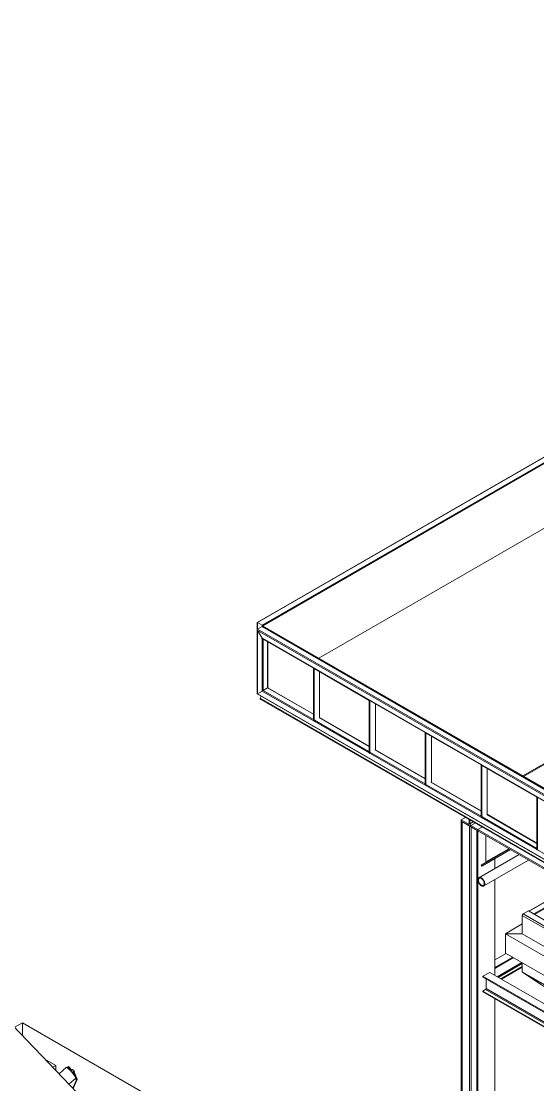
# Model space of a CAD drawing. Header units: millimetres. Extents: x 26816 to 90584, y 11074 to 56542.
# Drawn here: x 65639 to 68905, y 23793 to 30522 of the extents above; entities that cross this region are included whole.
import ezdxf

# ---------------------------------------------------------------- set-up
doc = ezdxf.new("R2010")
doc.units = ezdxf.units.MM
doc.layers.add('MAU_XAM', color=8, linetype='Continuous')
doc.layers.add('MAU_XANH', color=5, linetype='Continuous')

msp = doc.modelspace()

# ---------------------------------------------------------------- linework, layer by layer
at = {"layer": 'MAU_XAM', "linetype": 'Continuous', "lineweight": 0}
for p, q in [((65646, 24184.9), (65596.4, 24156.3)), ((67346.2, 23203.5), (65646, 24184.9)), ((65646, 24104.5), (65646, 24184.9)), ((65858.2, 23915.5), (65788.6, 23955.7)), ((65858.2, 23915.5), (65838.2, 23903.9)), ((65858.3, 23915.4), (65838.3, 23903.8)), ((65858.2, 23915.5), (65858.3, 23915.4)), ((65858.3, 23883), (65858.3, 23915.4))]:
    msp.add_line(p, q, dxfattribs=at)
at = {"layer": 'MAU_XANH', "linetype": 'Continuous', "lineweight": 0}
for p, q in [((50120.9, 40310.3), (67229.5, 22451.6)), ((75894.3, 31776.4), (67131.9, 26718)), ((75897.8, 31776.7), (67133.4, 26717.2)), ((75926.1, 31760.4), (67161.7, 26700.8)), ((67165.2, 26698.8), (75929.6, 31758.4)), ((67168.1, 26697.2), (75932.5, 31756.7)), ((67520.3, 26492.2), (69331, 27537.6)), ((67520.4, 26492.1), (69331, 27537.4)), ((67131.9, 26718), (67131.9, 26672.3)), ((67133.4, 26717.2), (67161.7, 26700.8)), ((67133.4, 26717.2), (67133.4, 26675.5)), ((67131.9, 26672.3), (67131.9, 26266.4)), ((67161.7, 26691.8), (67133.4, 26675.5)), ((69246.4, 25455.7), (67133.4, 26675.5)), ((69241.4, 25450.5), (67133.4, 26667.4)), ((67133.4, 26667.4), (67161.7, 26618.4)), ((67133.4, 26667.4), (67133.4, 26267.2)), ((67161.7, 26700.8), (67161.7, 26691.8)), ((69274.7, 25472.1), (67161.7, 26691.8)), ((67163.5, 26696.3), (67163.5, 26692.1)), ((67165.2, 26698.8), (67168.1, 26697.2)), ((67168.1, 26695.5), (67165.2, 26693.9)), ((69278.2, 25474.1), (67165.2, 26693.9)), ((67165.2, 26693.9), (67165.2, 26691.5)), ((69276.7, 25472.6), (67165.2, 26691.5)), ((67168.1, 26697.2), (67168.1, 26695.5)), ((69281, 25475.7), (67168.1, 26695.5)), ((69229.7, 25424.6), (67161.7, 26618.4)), ((67161.7, 26618.4), (67161.7, 26283.6)), ((67165.2, 26614.6), (67486.4, 26429.2)), ((67168.8, 26612.6), (67168.8, 26287.7)), ((67197, 26596.3), (67197, 26304)), ((67198.5, 26304.8), (67198.5, 26595.4)), ((68811, 25747.1), (70267, 26587.6)), ((67486.4, 26430.9), (67490.7, 26428.4)), ((67486.4, 26096.1), (67486.4, 26430.9)), ((67490.7, 26093.7), (67490.7, 26428.4)), ((67491.7, 26426.2), (67840, 26225.1)), ((67526, 26406.3), (67526, 26115.8)), ((67131.9, 26266.4), (69594.9, 24844.6)), ((67161.7, 26283.6), (67133.4, 26267.2)), ((67133.4, 26267.2), (69587.8, 24850.3)), ((67149.5, 26239.8), (67156.3, 26252.3)), ((67161.7, 26283.6), (69519.6, 24922.4)), ((67197, 26304), (67168.8, 26287.7)), ((67168.8, 26287.7), (67486.4, 26104.3)), ((67197, 26304), (67486.4, 26136.9)), ((67486.4, 26138.6), (67198.5, 26304.8)), ((67149.5, 26239.8), (69610.2, 24819.2)), ((67154.8, 26231.2), (69605.1, 24816.6)), ((67840, 26226.8), (67844.2, 26224.3)), ((67840, 25892), (67840, 26226.8)), ((67844.2, 25889.6), (67844.2, 26224.3)), ((67845.3, 26222), (68193.6, 26021)), ((67879.6, 26202.2), (67879.6, 25911.7)), ((67522.5, 26116.1), (67840, 25932.8)), ((67840, 25934.5), (67525, 26116.4)), ((67490.7, 26093.7), (67486.4, 26096.1)), ((67494.2, 26099.8), (67840, 25900.2)), ((68815.4, 25744.5), (69414.5, 26090.4)), ((68193.6, 26022.7), (68197.8, 26020.2)), ((68193.6, 25687.9), (68193.6, 26022.7)), ((68197.8, 25685.5), (68197.8, 26020.2)), ((68198.8, 26017.9), (68547.1, 25816.9)), ((68233.1, 25998.1), (68233.1, 25707.6)), ((67876.1, 25912), (68193.6, 25728.7)), ((68193.6, 25730.4), (67878.6, 25912.3)), ((67844.2, 25889.6), (67840, 25892)), ((67847.8, 25895.7), (68193.6, 25696.1)), ((68547.1, 25818.6), (68551.3, 25816.1)), ((68547.1, 25483.8), (68547.1, 25818.6)), ((68551.3, 25481.4), (68551.3, 25816.1)), ((68552.4, 25813.8), (68900.7, 25612.8)), ((68586.7, 25794), (68586.7, 25503.5)), ((68229.6, 25707.9), (68547.1, 25524.6)), ((68547.1, 25526.3), (68232.1, 25708.2)), ((68197.8, 25685.5), (68193.6, 25687.9)), ((68201.3, 25691.6), (68547.1, 25492)), ((68900.7, 25614.5), (68904.9, 25612)), ((68900.7, 25279.7), (68900.7, 25614.5)), ((68904.9, 25277.3), (68904.9, 25612)), ((68900.7, 25322.2), (68585.7, 25504.1)), ((68421.4, 25469.1), (68448.2, 25484.6)), ((68466.3, 25443.2), (68421.4, 25469.1)), ((68421.4, 25469.1), (68421.4, 25461)), ((68421.4, 25461), (68527.5, 25399.7)), ((68428.5, 25456.9), (68421.4, 25461)), ((68421.4, 23501.3), (68421.4, 25461)), ((68428.5, 23497.2), (68428.5, 25456.9)), ((68466.3, 25443.2), (68472, 25446.5)), ((68472, 25470.8), (68472, 25446.5)), ((68476.9, 25443.6), (68476.9, 25467.9)), ((68476.9, 25443.6), (68498, 25455.8)), ((68482.6, 25433.8), (68509.3, 25449.2)), ((68551.3, 25481.4), (68547.1, 25483.8)), ((68554.9, 25487.5), (68900.7, 25287.9)), ((68583.2, 25503.8), (68900.7, 25320.5)), ((68473.4, 23523.1), (68473.4, 25431)), ((68527.5, 25407.9), (68482.6, 25433.8)), ((68484.7, 23523.1), (68484.7, 25424.4)), ((68527.5, 25399.7), (68520.4, 25403.8)), ((68520.4, 23444.1), (68520.4, 25403.8)), ((68527.5, 25407.9), (68554.2, 25423.3)), ((69871, 24632.3), (68527.5, 25407.9)), ((68527.5, 25399.7), (68527.5, 25407.9)), ((69871, 24624.1), (68527.5, 25399.7)), ((68527.5, 23440), (68527.5, 25399.7)), ((68578.1, 25370.5), (68578.1, 25202.6)), ((68787.4, 25249.7), (68533.8, 25103.3)), ((68548.4, 25183.1), (68725.5, 25285.4)), ((68552.4, 25176.2), (68733.5, 25280.8)), ((68578.1, 25202.6), (68723.5, 25286.6)), ((68580.7, 25192.5), (68733.5, 25280.8)), ((68904.9, 25277.3), (68900.7, 25279.7)), ((68552.4, 25176.2), (68548.4, 25183.1)), ((68580.7, 25192.5), (68552.4, 25176.2)), ((68563.9, 25051), (68847.7, 25214.9)), ((68633.6, 25160.9), (68633.6, 25223.1)), ((68633.6, 24485.2), (68633.6, 25091.2)), ((69128, 25053.1), (68848.6, 24891.8)), ((69130, 25051.9), (68851.4, 24891)), ((69160.5, 25034.3), (68881.8, 24873.5)), ((69164, 25032.3), (68884.6, 24871)), ((68807.5, 24748.9), (68807.5, 24864.9)), ((69871, 24250.9), (68807.5, 24864.9)), ((68812.5, 24873.5), (68846.4, 24893.1)), ((69871, 24262.4), (68812.5, 24873.5)), ((69871, 24301.6), (68846.4, 24893.1)), ((68851.4, 24891), (68881.8, 24873.5)), ((68851.4, 24890.2), (68851.4, 24891)), ((68881.8, 24872.6), (68881.8, 24873.5)), ((68701.5, 24748.9), (68807.5, 24810.2)), ((69871, 24073.8), (68701.5, 24748.9)), ((68701.5, 24748.9), (68807.5, 24748.9)), ((68701.5, 24626.5), (68701.5, 24748.9)), ((69871, 24135), (68807.5, 24748.9)), ((68633.6, 24583.2), (68705, 24624.4)), ((68633.6, 24534.2), (68747.4, 24599.9)), ((68633.6, 24529.3), (68751.7, 24597.5)), ((68648.4, 24476.6), (68804.7, 24566.8)), ((69871, 23951.3), (68701.5, 24626.5)), ((68807.5, 24507), (68807.5, 24565.2)), ((68559.3, 24479.1), (68601.8, 24503.6)), ((69871, 23770.8), (68601.8, 24503.6)), ((68655.5, 24472.5), (68807.5, 24560.3)), ((68671.8, 24463.2), (68807.5, 24541.5)), ((68676, 24460.7), (68807.5, 24536.6)), ((69311.8, 24215.8), (68807.5, 24507)), ((69309.8, 24214.6), (68809.6, 24503.4)), ((68810.9, 24502.6), (69276.8, 24195.6)), ((69871, 23721.9), (68559.3, 24479.1)), ((68559.3, 24474.2), (68559.3, 24479.1)), ((69871, 23717), (68559.3, 24474.2)), ((68579.1, 24401.5), (68579.1, 24462.8)), ((68559.3, 24386), (68575.6, 24395.4)), ((69871, 23628.8), (68559.3, 24386)), ((68559.3, 24381.1), (68559.3, 24386)), ((69871, 23623.9), (68559.3, 24381.1)), ((69871, 23647.6), (68575.6, 24395.4)), ((69871, 23655.7), (68579.1, 24401.5)), ((68633.6, 23501.3), (68633.6, 24338.2)), ((65924.3, 23903.2), (65877.9, 23862.4)), ((65933.5, 23905.1), (65937.2, 23908.4)), ((65933.5, 23905.1), (65937.7, 23894.3)), ((65953.2, 23884.6), (65933.5, 23905.1)), ((65956.9, 23887.9), (65937.2, 23908.4)), ((65962.3, 23890), (65958.6, 23886.8)), ((65940.3, 23797.4), (65983.7, 23835.6)), ((65953.2, 23884.6), (65956.9, 23887.9)), ((65954.9, 23880.1), (65953.2, 23884.6)), ((65953.5, 23878.8), (65960.9, 23885.3)), ((65958.7, 23883.3), (65956.9, 23887.9)), ((65965, 23870.3), (65962.8, 23868.3)), ((65963, 23874.3), (65966.7, 23877.6)), ((65972.9, 23864.1), (65963, 23874.3)), ((65963, 23874.3), (65964.1, 23871.6)), ((65963.2, 23867.7), (65965, 23869.3)), ((65964.8, 23869.8), (65965.7, 23867.4)), ((65988.3, 23823.9), (65965.3, 23771.3)), ((65976.6, 23867.3), (65966.7, 23877.6)), ((65991.9, 23826), (65967.1, 23769.4)), ((65970.3, 23874.9), (65969.8, 23874.5)), ((65970.3, 23874.9), (65969.9, 23874.3)), ((65972.1, 23872), (65975.5, 23875)), ((65972.9, 23864.1), (65976.6, 23867.3)), ((65972.9, 23864.1), (65980.6, 23844.2)), ((65976.6, 23867.3), (65992.1, 23827.4)), ((65980.1, 23832.5), (65988.3, 23823.9)), ((65988.4, 23824.2), (65980.3, 23832.6)), ((65983.9, 23835.8), (65988.4, 23824.2)), ((65988.3, 23823.9), (65991.9, 23826)), ((65988.4, 23824.2), (65992.1, 23827.4))]:
    msp.add_line(p, q, dxfattribs=at)
at = {"layer": 'MAU_XANH', "linetype": 'Continuous', "lineweight": 0, "flags": 128}
for points in [[(67197, 26304), (67197.6, 26304.3), (67198, 26304.6), (67198.3, 26304.7), (67198.5, 26304.8), (67198.5, 26304.8)], [(68527.5, 25089.4), (68527.6, 25092), (68528, 25094.5), (68528.6, 25096.7), (68529.5, 25098.6), (68530.6, 25100.4), (68531.9, 25101.8), (68533.3, 25103), (68535, 25103.9), (68536.9, 25104.4), (68538.8, 25104.7), (68540.9, 25104.6), (68543.1, 25104.2), (68545.4, 25103.4), (68547.7, 25102.4), (68550, 25101.1), (68552.3, 25099.4), (68554.5, 25097.6), (68556.7, 25095.5), (68558.8, 25093.1), (68560.8, 25090.6), (68562.6, 25087.9), (68564.3, 25085.1), (68565.8, 25082.2), (68567.1, 25079.3), (68568.2, 25076.3), (68569, 25073.3), (68569.6, 25070.4), (68570, 25067.6), (68570.1, 25064.8), (68570, 25062.2), (68569.6, 25059.8), (68569, 25057.6), (68568.2, 25055.6), (68567.1, 25053.9), (68565.8, 25052.4), (68564.3, 25051.3), (68562.6, 25050.4), (68560.8, 25049.9), (68558.8, 25049.6), (68556.7, 25049.7), (68554.5, 25050.1), (68552.3, 25050.9), (68550, 25051.9), (68547.7, 25053.2), (68545.4, 25054.8), (68543.1, 25056.7), (68540.9, 25058.8), (68538.8, 25061.2), (68536.9, 25063.7), (68535, 25066.3), (68533.3, 25069.1), (68531.9, 25072), (68530.6, 25075), (68529.5, 25078), (68528.6, 25080.9), (68528, 25083.9), (68527.6, 25086.7), (68527.5, 25089.4)], [(68530.3, 25087.8), (68530.5, 25090.2), (68530.8, 25092.5), (68531.5, 25094.5), (68532.3, 25096.3), (68533.4, 25097.8), (68534.7, 25099), (68536.1, 25100), (68537.8, 25100.6), (68539.6, 25101), (68541.5, 25101), (68543.5, 25100.7), (68545.6, 25100), (68547.8, 25099.1), (68549.9, 25097.8), (68552, 25096.3), (68554.1, 25094.5), (68556.2, 25092.5), (68558.1, 25090.3), (68559.9, 25087.9), (68561.5, 25085.3), (68563, 25082.7), (68564.3, 25080), (68565.4, 25077.2), (68566.2, 25074.4), (68566.8, 25071.7), (68567.2, 25069), (68567.3, 25066.5), (68567.2, 25064.1), (68566.8, 25061.8), (68566.2, 25059.8), (68565.4, 25058), (68564.3, 25056.5), (68563, 25055.2), (68561.5, 25054.3), (68559.9, 25053.6), (68558.1, 25053.3), (68556.2, 25053.3), (68554.1, 25053.6), (68552, 25054.3), (68549.9, 25055.2), (68547.8, 25056.4), (68545.6, 25058), (68543.5, 25059.7), (68541.5, 25061.8), (68539.6, 25064), (68537.8, 25066.4), (68536.1, 25068.9), (68534.7, 25071.6), (68533.4, 25074.3), (68532.3, 25077.1), (68531.5, 25079.9), (68530.8, 25082.6), (68530.5, 25085.3), (68530.3, 25087.8)], [(65983.7, 23835.6), (65984, 23836), (65984, 23836.7), (65983.9, 23837.6), (65983.4, 23838.8), (65982.8, 23840.2), (65981.9, 23841.9), (65980.9, 23843.7), (65979.6, 23845.8), (65978.1, 23848), (65976.4, 23850.5), (65974.5, 23853), (65972.5, 23855.7), (65970.4, 23858.5), (65968.1, 23861.4), (65965.7, 23864.4), (65963.2, 23867.3), (65960.6, 23870.4), (65958, 23873.4), (65955.4, 23876.3), (65952.7, 23879.2), (65950, 23882.1), (65947.4, 23884.8), (65944.9, 23887.4), (65942.4, 23889.9), (65940, 23892.2), (65937.7, 23894.4), (65935.5, 23896.3), (65933.5, 23898), (65931.6, 23899.5), (65930, 23900.8), (65928.5, 23901.8), (65927.2, 23902.6), (65926.1, 23903.1), (65925.2, 23903.4), (65924.6, 23903.4), (65924.3, 23903.2)], [(65975.5, 23875), (65975.5, 23875), (65975.6, 23875.3), (65975.4, 23875.9), (65975, 23876.7), (65974.3, 23877.7), (65973.5, 23878.9), (65972.5, 23880.2), (65971.3, 23881.6), (65970.1, 23883), (65968.9, 23884.4), (65967.6, 23885.8), (65966.4, 23887), (65965.3, 23888.1), (65964.3, 23889), (65963.4, 23889.6), (65962.8, 23890), (65962.4, 23890.1), (65962.3, 23890)], [(65952.1, 23879.9), (65952.6, 23879.5), (65953.5, 23878.8)], [(65959.7, 23884.2), (65959.3, 23884.7), (65958.8, 23885.7), (65958.5, 23886.3), (65958.5, 23886.7), (65958.8, 23886.8), (65959.3, 23886.6), (65960, 23886.1), (65960.9, 23885.3)], [(65965.7, 23867.4), (65965, 23868), (65964.2, 23868.6)]]:
    msp.add_lwpolyline(points, dxfattribs=at)
at = {"layer": 'MAU_XANH', "linetype": 'Continuous', "lineweight": 0}
for centre, radius, start, end in [((67166.2, 26696.3), 2.62, 110.78342, 249.21658), ((67168.4, 26696.3), 0.873, 110.78342, 249.21658), ((68468.6, 25445.9), 3.49, 230.79671, 9.21404), ((68489.2, 25444.2), 12.3, 182.60548, 237.39452), ((68818.3, 24864.4), 10.8, 122.60548, 177.39452), ((68849.1, 24887.6), 4.05, 56.61108, 94.56122), ((68813.6, 24506.9), 6.08, 179.92326, 185.53151), ((68571.5, 24401.9), 7.68, 302.60548, 357.39452), ((65950.9, 23859.5), 14.9, 26.72457, 36.63235), ((65960.2, 23867.2), 12.7, 23.99976, 37.26995), ((65988, 23824.1), 0.351, 330.47687, 12.18996), ((65990, 23827), 2.11, 330.47687, 12.18996)]:
    msp.add_arc(centre, radius, start, end, dxfattribs=at)
for centre, major_axis, ratio, start_param, end_param in [((67136.9, 26715.1), (5, -2.89), 0.00007, 2.356235, 3.141633), ((67136.9, 26715.1), (5, -2.89), 0.00007, 2.356235, 3.141552), ((67136.9, 26669.4), (-3.54, 6.12), 0.577335, 6.283145, 7.853941), ((67136.9, 26669.4), (-3.54, 6.12), 0.577335, 6.283145, 7.853941), ((67165.2, 26685.7), (-3.54, 6.12), 0.577335, 5.497828, 6.283145), ((67165.2, 26685.7), (-3.54, 6.12), 0.577335, 5.497828, 6.283145), ((67165.2, 26620.4), (-3.54, 6.12), 0.577335, 1.570756, 2.356235), ((67165.2, 26620.4), (-3.54, 6.12), 0.577335, 1.570756, 2.356235), ((67136.9, 26269.3), (5, 2.89), 0.00007, 2.356154, 3.141633), ((67136.9, 26269.3), (5, 2.89), 0.00007, 2.356154, 3.141552), ((67165.2, 26285.6), (5, 2.89), 0.00007, 0.785358, 2.356154), ((67165.2, 26285.6), (5, 2.89), 0.00007, 0.785358, 2.356154), ((67193.5, 26302), (5, 2.89), 0.00007, 0.000041, 0.785358), ((67157.6, 26235.4), (8.05, -4.4), 0.544686, 3.142691, 4.670118), ((67157.6, 26235.4), (8.05, -4.4), 0.544686, 3.142691, 4.713488), ((68811.4, 24502.8), (6.61, -4.34), 0.060579, 4.476244, 4.67805)]:
    msp.add_ellipse(centre, major_axis=major_axis, ratio=ratio, start_param=start_param, end_param=end_param, dxfattribs=at)
for points, knots in [([(68576.7, 25199.5), (68576.9, 25199.7), (68577.5, 25200.1), (68577.9, 25200.9), (68578.1, 25201.8), (68578.1, 25202.4), (68578.1, 25202.6)], [0, 0, 0, 0, 0.274281, 0.52925, 0.784165, 1, 1, 1, 1]), ([(68807.6, 24506.4), (68807.7, 24505.9), (68807.9, 24504.9), (68808.8, 24504), (68809.4, 24503.5), (68809.6, 24503.4)], [0, 0, 0, 0, 0.436914, 0.871323, 1, 1, 1, 1])]:
    msp.add_open_spline(points, degree=3, knots=knots, dxfattribs=at)

doc.saveas('drawing.dxf')
